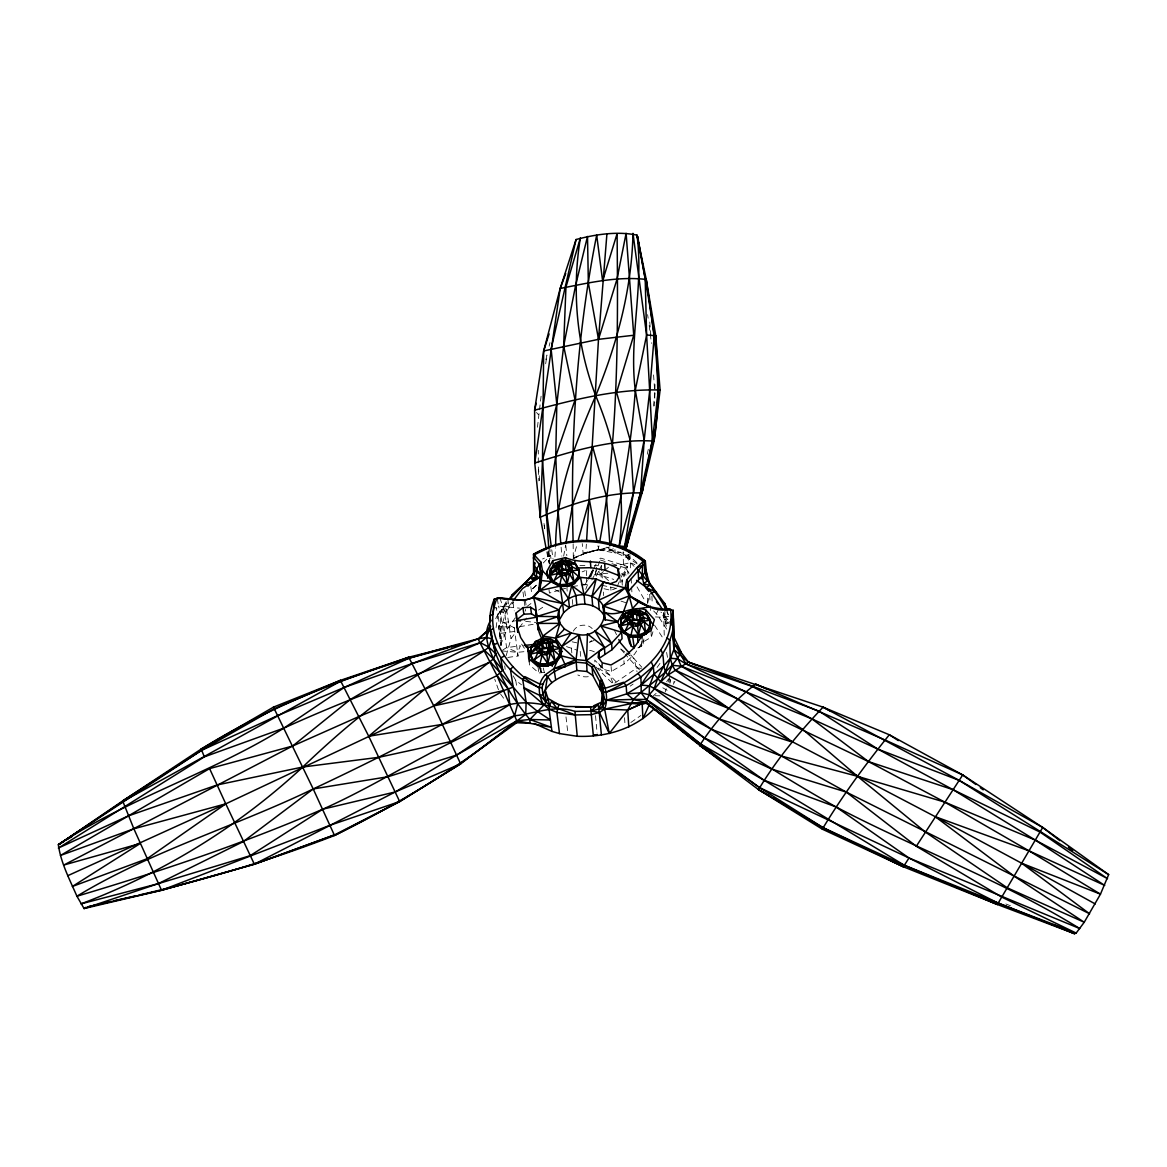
<?xml version="1.0" encoding="UTF-8"?>
<svg xmlns="http://www.w3.org/2000/svg" width="1167" height="1167" viewBox="0 0 1167 1167"><rect width="100%" height="100%" fill="white"/><g stroke="black" fill="none" stroke-linecap="round" stroke-linejoin="round"><path stroke-width="0.75" stroke-dasharray="5 3.75" d="M538.279 462.803L538.323 450.331M573.537 558.176L584.375 553.683L598.423 549.832L598.467 546.346M654.993 384.497L654.643 405.868M647.379 603.149L647.568 594.266M554.923 556.892L555.521 547.834M573.653 557.782L585.761 553.041L586.374 544.158M637.868 647.918L641.077 646.518L643.061 643.936L643.28 640.887M537.462 427.239L541.182 395.394M586.345 575.623L586.768 570.036M641.077 646.518L641.602 641.427M539.985 667.48L542.276 674.22L540.759 671.463L541.08 668.37M653.462 406.058L654.847 393.527L653.505 373.819M496.092 627.554L498.032 613.857L495.698 607.263L500.307 612.077L504.975 613.186L513.451 602.055M545.689 363.783L546.944 355.001L545.397 361.901M599.065 545.879L597.752 550.138L583.121 553.318L582.245 543.589M643.061 643.936L643.863 638.947M563.676 556.119L565.543 545.47M669.566 677.225L669.916 683.191L670.514 679.748M647.262 454.211L648.371 448.93M591.829 579.941L595.345 573.595L597.256 564.726M647.729 603.179L649.625 594.455M669.916 683.191L670.631 679.909M549.117 346.147L549.978 342.602M500.439 645.132L507.164 629.319L515.26 617.795M637.167 563.851L630.092 559.168L610.385 550.109L610.093 546.871L585.761 553.041L573.318 558.059L577.096 544.347M506.215 655.562L511.029 638.568L515.187 633.083M511.861 602.405L506.551 609.349L499.607 633.491L514.807 631.42L514.253 627.686L503.356 622.595L498.426 626.139L500.876 645.584M665.205 691.958L666.182 688.69M668.122 682.141L669.085 678.858M598.671 663.644L602.77 669.216L611.464 671.39L624.126 663.906L634.44 654.293L642.288 642.448L651.288 637.197L653.214 630.88M598.511 571.567L595.666 577.432L595.345 573.595L597.519 567.395M598.058 565.849L599.692 561.196M585.761 589.379L588.795 581.297M617.27 586.388L619.239 581.764M507.82 657.429L518.046 656.014L517.492 652.324L520.482 645.832L506.551 647.597L502.787 650.063M621.252 577.14L625.512 567.935L627.54 566.506L627.963 574.076M658.451 609.422L654.964 616.92L665.861 617.401L667.86 619.648M495.712 618.67C498.061 612.354 504.421 609.174 507.266 602.96M599.225 570.094L601.355 565.703L594.222 565.63M593.813 568.489L596.118 563.953M584.959 584.827L587.395 580.378M506.215 601.676L500.307 612.077L498.032 613.857L501.285 641.733L500.278 611.975L506.77 602.537M673.257 684.256L674.92 681.382L671.886 682.987M666.663 681.747L668.603 678.727M657.079 667.466L661.222 661.616M519.33 627.613L526.594 618.043M617.606 571.174L623.411 564.347L630.282 562.596L634.892 564.668M543.268 563.005L550.561 555.229L542.597 558.978M536.324 585.178L531.262 590.021L536.557 585.148M603.397 571.582L600.83 573.77L594.382 574.587M604.681 570.488L608.547 567.206M653.418 695.678L656.102 693.417M498.032 613.857L501.912 610.749L506.507 612.019L505.253 605.819L503.677 606.898L507.164 629.319M526.915 606.504L532.852 602.128M630.866 722.49L640.902 715.473M630.165 686.123L633.112 684.081M538.556 610.064L544.537 606.067M613.302 548.753L610.385 550.109L597.752 550.138L610.093 546.871M572.909 558.92L585.761 553.041M670.354 621.515L665.89 623.484L661.835 612.398M589.627 642.229L594.105 640.42M582.114 571.874L585.207 570.648M603.981 588.722L610.968 590.327L616.774 588.124M584.375 553.683L598.54 549.424L597.883 545.879M559.285 590.137L549.409 593.069L548.869 588.547M560.933 589.641L567.527 587.687M583.121 553.318C601.632 546.812 623.397 548.723 637.503 563.355M663.95 617.255L668.779 616.205L665.438 622.186L668.72 621.734M519.607 626.723L539.271 623.236M517.127 620.567L503.356 622.595L506.551 647.597L517.492 652.324L526.04 651.492M572.632 586.461L579.809 585.484M581.604 585.25L586.986 584.521L586.476 577.402M611.537 565.893L623.411 564.347L629.13 573.347M528.899 660.099L529.57 664.913L538.848 672.98L545.325 672.236M670.865 622.988L665.89 623.484L665.861 617.401L660.93 612.091M607.774 573.23L600.83 573.77L598.89 571.567M579.926 565.514L587.074 565.572M655.023 695.722L661.456 695.868M497.346 598.904L498.484 606.038L519.534 608.167M641.398 668.326L636.803 667.962L613.317 684.168L595.272 666.342M501.533 650.88L517.492 652.324M525.675 621.398L535.93 622.419M581.093 584.04L589.773 584.93M598.423 549.832L615.169 553.041L621.18 552.035L630.092 559.168L629.713 552.166M601.953 585.28L617.503 588.635M572.136 641.806L576.834 642.842M621.311 573.814L627.788 575.506M566.491 646.606L577.257 650.238M605.192 561.546L598.408 559.416L600.772 558.103L627.54 566.506L622.084 582.056L622.317 585.878M611.96 563.676L625.512 567.935L622.084 582.056L620.538 578.686M595.345 573.595L613.725 579.401M620.99 601.122L627.919 603.339M509.643 607.438L505.253 605.819L500.278 611.975L504.013 635.49M1005.808 903.958L1010.87 905.913M555.04 589.714L559.401 591.975M662.783 687.786L669.085 691.433M598.248 668.18L610.137 675.518L616.818 682.593M606.855 547.09L615.169 553.041L614.834 547.936M639.545 669.931L625.308 654.366M624.768 651.93L620.713 648.94L619.239 645.832M626.125 652.922L634.264 658.917L641.85 667.247M513.144 675.868L515.741 680.303L521.489 684.796M608.518 580.641L600.83 573.77L601.151 577.067M623.411 564.347L623.12 551.845L630.282 562.596L634.046 566.345M653.666 610.968L657.313 614.776L666.678 629.13M630.763 654.847L634.264 658.917L636.992 671.638M624.155 653.009L620.713 648.94L620.494 645.789M536.514 412.462L538.425 414.708M500.643 694.146L504.888 699.967M521.649 644.111L525.413 649.873M654.658 625.381L663.425 638.86M637.036 586.884L644.768 600.407M614.382 630.224L616.599 634.877M666.765 611.61L668.107 614.673M628.006 554.15L630.092 559.168M628.24 554.34L630.282 562.596L630.749 571.203M498.469 689.755L494.735 679.121M612.777 682.724L610.137 675.518L594.732 660.114L595.01 663.235M499.957 598.102L504.975 613.186L501.912 610.749L500.307 612.077L498.484 606.038M539.562 668.137L540.759 671.463M667.232 611.406L668.268 614.615M627.919 554.792L630.282 562.596M543.268 667.991L544.435 672.732M546.769 551.889L548.709 562.29M663.819 612.733L666.722 628.444M666.605 652.426L667.539 657.59M501.533 645.38L498.426 626.139L514.253 627.686L518.046 656.014M543.982 523.472L544.829 528.739M548.49 551.583L549.905 560.364M515.741 680.303L516.835 687.363M506.551 609.349L511.029 638.568M507.733 598.992L509.031 607.569M647.597 314.623L648.123 318.226M649.202 325.403L651.434 343.361M512.955 602.187L514.239 610.866M551.743 549.788L552.983 558.774M525.354 599.969L526.069 605.119M522.976 592.005L525.631 611.1M524.771 590.925L525.486 596.118M537.987 666.59L538.848 672.98M544.114 525.238L544.595 528.753M547.644 551.626L549.292 563.953M530.825 586.695L531.875 594.703M504.728 665.846L505.165 669.318M565.995 716.917L567.818 732.628M549.569 546.535L550.955 558.643M571.319 647.933L571.976 654.176M572.297 599.59L572.953 605.979M565.805 545.558L566.826 555.682M580.218 651.376L580.845 657.619M539.65 480.644L538.279 466.362L538.848 480.892M595.506 715.619L597.11 733.095M649.756 322.019L651.069 337.992M566.899 587.803L567.177 591.144M561.108 547.192L561.838 556.105M602.245 662.812L602.77 669.216M601.355 565.703L602.303 578.001M603.383 592.063L603.645 595.578M611.1 666.576L611.464 671.39M610.735 587.001L610.968 590.327M624.549 717.72L625.016 724.736M623.922 660.697L624.126 663.906M619.983 577.461L620.304 582.464M548.855 549.569L549.686 563.865M631.128 578.161L632.018 594.441M642.054 637.576L642.288 642.448M649.756 594.966L650.121 603.689M650.194 605.425L650.398 610.662M651.011 630.676L651.288 637.197M651.915 596.001L652.251 604.564M663.556 612.719L664.3 636.905M664.869 610.37L665.336 626.023M573.143 543.807L573.318 558.059M591.611 640.566A11.014 9.321 -5.3 0 1 589.671 642.04M573.347 631.143A11.014 9.321 -5.3 0 1 592.194 628.561M601.836 663.615A15.623 13.362 -5.2 0 1 600.684 668.195M588.285 676.7A15.623 13.362 -5.2 0 1 577.825 674.949M589.598 650.325A15.623 13.362 -5.2 0 1 594.587 651.974"/><path stroke-width="1.5" d="M653.608 709.346C633.871 729.39 604.827 737.456 577.242 736.275L574.937 711.418C554.529 704.372 534.822 713.796 514.618 715.765C446.436 738.025 387.925 780.198 322.763 809.198C242.882 843.756 160.287 871.413 76.92 896.227C69.714 879.582 60.786 862.763 58.35 844.689L201.57 750.323L274.245 708.719L340.37 680.39L408.727 657.24L469.207 642.083M490.753 620.319C479.549 637.97 493.641 656.89 500.045 673.374C507.776 690.076 518.133 705.349 529.847 719.485L551.408 727.347L516.806 720.812L456.778 755.02L395.263 791.955L254.348 864.193L161.527 890.29L84.068 908.553L76.92 896.227C151.243 851.006 235.209 826.659 313.208 788.95C377.948 758.594 441.52 725.801 503.736 690.572L513.203 687.144L526.127 702.14L537.856 711.68L550.445 719.995L529.847 719.485L516.806 720.812C461.082 766.559 399.07 803.64 334.535 835.499C270.948 860.152 205.567 879.743 139.136 895.031M546.477 665.759L540.088 665.496L533.538 661.777L530.197 655.679L530.956 647.379L535.463 641.573L542.524 638.028L550.386 638.801L556.819 642.433L560.583 650.077L559.912 656.904L555.332 662.681L548.067 665.832L539.956 663.935L533.523 660.245L530.226 654.176L530.956 647.379L534.384 644.199M555.638 546.025C555.828 493.393 575.2 443.416 595.71 395.73C616.949 344.075 631.828 289.431 632.981 233.327L646.62 335.002L655.766 335.746L658.378 390.216L652.382 440.353L642.04 492.897C607 492.182 572.093 503.181 540.292 517.214L534.749 463.036L560.189 288.497C588.241 282.895 617.824 276.054 646.226 279.453L654.264 335.454L649.786 389.866L644.184 440.061L633.506 492.43L624.666 546.433L626.037 548.548L642.04 492.897L654.045 441.097L660.084 390.011L655.766 335.746L646.226 279.453L637.007 235.136C617.46 231.051 595.462 234.363 576.06 239.527L560.189 288.497L543.662 350.961L542.509 460.134L540.292 517.214L546.112 548.417M552.21 666.328L552.254 663.016M655.621 344.776L655.766 335.746M549.073 333.908L543.662 350.961L534.617 410.2L534.749 463.036C573.041 450.827 613.696 438.529 654.045 441.097L654.22 430.521M640.07 621.282L639.91 618.145L643.79 617.445L650.311 620.115L650.165 628.473L645.759 634.177L638.612 637.284L630.632 636.963L623.995 633.316L620.479 627.306L621.136 619.079L625.468 613.361L632.441 609.845L640.275 610.618L646.795 614.192L650.311 620.115L650.165 628.473L650.311 620.115L646.795 614.192L642.025 612.69M530.197 655.679L530.941 648.867M648.954 591.421C640.537 583.558 642.186 571.655 643.148 561.342C612.485 536.674 567.541 535.945 533.567 554.281L533.538 573.96L510.285 598.7M666.094 610.078C659.326 593.376 640.902 581.312 645.307 561.021C614.309 535.507 567.673 534.253 533.567 554.281L533.99 557.666M662.871 715.342L645.614 702.388L632.106 703.38L604.652 709.098L599.43 712.424L591.363 714.656L574.923 714.948L556.878 712.395L549.015 709.069L523.983 687.713L539.985 695.532L542.961 694.467C548.855 680.317 563.749 675.576 576.834 670.5L576.046 659.588L579.095 634.644C601.807 638.962 616.264 604.769 591.932 596.541C575.783 589.641 553.391 603.47 558.687 622.04M558.234 585.557L553.114 582.756L549.876 575.433L561.765 560.029L566.899 561.925L568.606 567.804L572.399 567.118L579.022 569.904L578.803 578.044L574.368 583.544L567.308 586.563L559.431 584.638L553.114 581.166L549.876 575.433L550.532 568.971L554.909 563.442L561.765 560.029L569.438 560.773L575.725 564.201L579.022 569.904L578.803 578.044L579.022 569.904L575.725 564.201L571.188 562.83M556.819 642.433L551.378 642.448L547.688 640.377L543.209 640.187L530.956 647.379L536.514 645.191L540 648.298L533.538 661.777L530.226 654.176L542.524 638.028L547.688 640.377L549.394 646.576L553.289 645.862L560.16 648.458L559.912 656.904L560.16 648.458L556.819 642.433L552.195 640.873M605.294 620.013L603.777 615.067L603.135 605.994L629.144 595.899L630.691 596.439C644.811 608.197 657.357 608.182 673.184 610.297L673.884 649.465L681.192 666.182L737.982 699.164L868.408 761.555L944.832 802.152L1029.09 850.903L1100.466 894.155L1084.231 922.251L1076.164 933.06L1074.544 933.688L997.377 904.498L903.375 866.775L822.312 829.168L758.535 789.621L699.719 745.377L645.614 702.388L633.462 699.427L606.694 700.142L604.025 698.683L599.663 681.338L592.048 667.174L586.228 663.133L575.973 662.127L564.872 664.154L561.094 655.781L561.735 646.591L571.144 632.952L579.095 634.644L586.52 660.61L587.03 671.492L592.807 675.533L602.741 694.38L602.668 706.443L604.652 709.098L609.247 733.46L627.729 710.017L633.462 699.427C649.202 683.702 670.587 672.25 681.163 652.178L672.746 634.615L673.884 649.465L665.671 671.054L660.697 681.776L649.188 694.817L645.614 702.388L697.851 743.335M623.207 617.781L625.468 613.361L628.998 612.617M273.457 707.129L313.208 788.95L334.535 835.499L399.683 801.554L368.714 736.231L340.37 680.39L273.457 707.129L201.191 749.068L122.666 800.927L133.869 828.789L161.527 890.29L330.276 825.171L399.683 801.554L460.629 763.86L525.748 714.233L526.127 702.14L522.758 679.53C496.5 662.958 481.665 628.634 494.356 598.992C507.091 596.001 520.993 603.587 533.363 597.431L562.596 603.485L569.467 607.686C580.67 601.282 596.848 603.529 603.777 615.067M533.567 554.281L540.963 562.231L536.791 568.548L536.266 577.213L529.235 585.119M491.54 631.697L491.715 638.757L488.856 647.16L484.684 650.471C416.75 673.592 349.341 698.391 283.96 728.062C211.767 773.065 129.435 797.79 58.35 844.689L122.623 801.583L340.881 681.032L408.727 657.24L433.788 705.904L460.629 763.86L459.827 763.962L516.689 722.694L516.806 720.812L496.982 675.635L478.032 638.845C381.667 663.979 286.178 696.13 201.191 749.068L204.342 756.858L58.365 848.059L128.341 815.908L217.062 784.968L302.764 767.011L378.852 757.31L450.579 741.614L509.848 704.518C532.167 699.573 554.325 706.371 574.923 714.948M586.607 540.598L598.496 339.334L606.898 234.159M625.41 614.965L621.136 619.079L627.029 616.803L630.603 619.867L623.995 633.316L620.611 625.789L621.136 619.079L633.55 611.873L638.028 612.033L639.91 618.145L649.859 626.825L645.759 634.177L643.79 617.445L641.777 614.075L632.441 609.845L620.611 625.789L620.479 627.306M534.749 463.036L535.011 459.462M621.004 620.596L620.611 625.789L624.082 631.755L630.632 636.963L633.739 622.828L641.019 624.447L645.526 632.354L638.612 637.284L630.632 635.373L624.082 631.755L632.485 626.023L636.992 626.198L641.019 624.447L643.513 621.238L650.311 620.115M638.612 637.284L638.466 635.081L632.485 626.023L628.736 623.966L626.737 620.581L627.029 616.803L632.12 616.045L633.55 611.873L632.441 609.845M565.382 543.005L565.455 542.174M654.045 441.097C664.898 372.448 649.333 303.916 637.663 236.463L638.437 243.509M532.342 597.664L538.687 590.823L540.802 571.772L539.519 564.58L534.413 558.249L534.763 554.558L549.715 547.323L549.569 546.535M541.167 576.527L534.136 565.236L534.632 562.727L533.538 573.96L536.266 577.213L529.716 578.394L511.934 595.258L508.841 599.619M575.725 564.201L570.503 563.88L568.606 567.804L578.424 576.367L574.368 583.544L572.034 570.78L572.399 567.118L570.503 563.88L566.899 561.925L562.523 561.765L558.541 563.457L550.532 568.971L549.817 576.979M610.472 545.077C622.317 494.093 631.712 442.483 635.286 390.201C628.794 338.255 643.921 286.965 637.007 235.136L645.191 278.782L646.62 335.002L652.382 440.353L640.61 492.605L626.037 548.548L631.011 527.703M551.378 642.448L549.394 646.576L559.489 655.285L555.332 662.681L552.91 649.727L553.289 645.862L551.378 642.448L546.331 643.557L535.463 641.573L535.536 643.148M534.632 562.727L533.538 573.96L536.791 568.548M579.022 569.904L572.034 570.78L569.54 573.872L565.543 575.579L561.152 575.404L557.534 573.435L555.667 570.182L556.032 566.535L561.035 565.791L562.523 561.765L561.765 560.029M641.952 638.028L642.302 634.629M559.489 655.285L554.967 660.887L548.067 665.832L547.761 663.673L541.707 654.57L538.002 652.47L536.105 649.042L536.514 645.191L541.648 644.432L543.209 640.187L542.524 638.028M558.847 704.518L556.878 712.395L559.504 733.576L577.242 736.275M540.963 562.231L542.509 570.867L539.84 590.444L533.363 597.431L524.187 600.465L496.967 598.19C482.19 634.454 508.418 669.975 538.906 687.582L542.042 687.611C545.222 671.536 563.34 668.02 575.973 662.127M559.591 622.215L558.905 609.86L533.363 597.431C538.541 611.114 534.544 626.635 542.305 639.399M598.904 651.697L598.117 657.225L602.245 662.812L610.983 664.986L623.718 657.473L634.075 647.831L641.981 635.942L651.011 630.676L654.41 619.604L645.657 609.903C631.624 604.71 619.735 617.314 605.206 612.631L617.576 621.748L621.646 632.237L622.069 638.743L612.048 649.698L599.444 658.13L598.904 651.697L611.566 643.236L621.646 632.237L600.815 625.92L611.566 643.236L612.048 649.698M599.59 542.319C618.466 440.44 618.087 336.84 617.095 233.648L602.624 280.868L596.673 235.136C576.542 336.096 570.269 439.23 573.128 542.028M642.04 492.897L643.09 485.866M543.822 705.116L545.748 702.49L545.281 690.426L547.513 676.481L545.325 674.818C536.849 683.424 538.25 695.43 543.822 705.116L529.847 719.485L529.993 723.336L516.689 722.694M565.849 543.691L572.676 504.611L592.69 446.815L606.373 496.194L609.947 545.047M539.956 663.935L543.063 651.317L550.313 652.98L554.967 660.887L547.761 663.673L539.956 663.935L540.088 665.496L533.523 660.245L541.707 654.57L546.214 654.745L550.313 652.98L552.91 649.727L560.16 648.458M564.201 586.447L559.518 586.272L562.45 572.326L569.54 573.872L574.033 581.677L567.308 586.563L566.024 573.508L572.399 567.118M667.407 609.772L664.665 603.412L651.507 585.746L643.673 583.836L647.233 580.947L645.307 561.021L643.148 561.342L636.613 567.935L626.737 579.911L625.147 587.949L629.144 595.899L632.543 608.547L638.991 601.486C648.312 607.292 659.122 612.208 670.529 609.086C675.926 649.888 638.787 677.137 606.052 692.191L603.456 691.827L601.603 679.719L594.163 665.905L586.52 660.61L576.046 659.588L561.094 655.781L557.403 660.785L553.902 668.662L545.325 674.818M649.975 606.957L630.691 596.439L626.796 588.664L627.992 582.552L643.061 565.061L645.22 564.74M646.62 335.002L635.286 390.201L644.184 440.061L640.61 492.605L624.666 546.433L622.915 549.234M630.632 635.373L638.466 635.081L637.43 624.068L638.407 621.967L643.79 617.445M576.06 239.527L551.116 349.006L556.805 404.263L555.74 456.268L558.001 509.775L560.802 543.632M536.149 403.301L534.617 410.2C575.506 399.187 617.489 388.757 660.084 390.011M574.937 711.418L590.998 711.126L598.89 708.923L604.652 709.098C608.255 699.369 606.402 688.676 601.603 679.719L599.663 681.338L600.378 689.624M552.91 649.727L547.761 650.457L550.313 652.98L547.761 663.673L546.725 652.586L547.761 650.457L553.289 645.862M560.043 618.802L563.632 612.558L569.467 607.686L568.475 598.54L560.116 586.111L551.364 581.56L541.167 580.51L538.687 590.823L560.116 586.111L571.742 585.542L584.083 594.864L584.9 604.039M592.661 605.702L591.932 596.541L596.162 578.992L580.466 577.373L571.742 585.542L568.475 598.54M563.632 612.558L562.596 603.485L539.84 590.444L551.364 581.56L548.373 576.746L542.509 570.867L539.737 581.268L541.167 580.51M601.399 734.918L598.89 708.923L602.668 706.443L606.694 700.142L626.708 693.869L641.223 685.102C652.061 665.438 670.821 649.654 673.344 626.125L670.675 623.864L673.184 610.297L673.884 649.465L688.384 662.083L823.071 707.158L889.312 734.758L962.717 774.946L1042.714 827.461L1108.65 874.623L1100.466 894.155L1021.796 863.303L935.278 816.696L728.806 708.427L667.889 675.11C661.237 667.976 665.409 657.911 661.076 650.15M578.044 540.919L589.393 499.753L597.227 542.334M599.225 609.524L598.467 600.334L603.485 582.07L596.162 578.992L584.083 594.864L580.466 577.373M516.222 612.879L517.74 632.033L516.222 612.879L522.947 607.628L530.577 607.248L535.595 610.356L537.141 616.38L558.001 616.657L559.927 623.338L555.638 638.145L556.207 643.002M543.662 350.961L598.496 339.334L616.935 279.438L626.11 233.312L633.739 335.25L616.57 392.448L630.37 440.878L633.506 492.43L619.166 546.054L616.147 546.331M560.189 288.497L565.703 273.559M590.619 576.454L593.055 569.992L588.197 578.89M651.419 662.36L653.257 666.386L654.06 674.059L649.465 685.802L649.188 694.817L704.416 737.952L764.049 780.242L904.44 865.316L997.377 904.498L1042.714 827.461L959.216 780.402L823.071 707.158C799.103 732.497 776.434 759.644 758.535 789.621L823.231 827.768L903.375 866.775L908.991 857.993L1079.723 928.553C1002.322 880.589 916.606 849.109 836.126 806.981C772.948 771.504 712.468 731.505 654.22 688.472L649.465 685.802L641.223 685.102L640.814 677.079L638.174 673.724M490.738 626.241L486.333 637.43L480.425 642.681C412.695 670.558 355.293 716.815 302.764 767.011C238.564 826.703 162.986 873.018 80.975 903.871L158.333 883.638L250.161 855.688L322.763 809.198L395.263 791.955L460.629 763.86L399.683 801.554L334.769 834.784L254.8 864.134L161.527 890.29L87.875 906.847L94.95 905.198M631.376 623.309L633.36 618.685L633.097 614.017L625.468 613.361M646.795 614.192L639.37 614.878L640.143 622.857L637.022 619.91L636.774 615.184L638.028 612.033L640.275 610.618L640.435 612.194M493.378 628.313L490.33 630.603L495.669 653.622L493.466 658.917L433.788 705.904L225.771 803.844L67.817 875.673M541.152 651.653L543.282 646.956L542.699 642.375M548.957 650.209L546.915 648.21L546.331 643.557L547.688 640.377L550.386 638.801L550.664 640.347M560.496 573.055L562.552 568.592L562.042 563.836L554.909 563.442L558.424 562.771M568.096 571.67L566.097 569.773L565.601 564.959L566.899 561.925L569.438 560.773L569.686 562.377M1053.203 924.556L1074.544 933.688L904.44 865.316L823.231 827.768L759.469 787.55L700.492 743.948L646.197 699.427L641.121 692.775L641.223 685.102L654.06 674.059L660.697 681.776L667.889 675.11L672.323 665.307L670.266 658.276L669.8 640.391L667.174 637.911M639.91 618.145L641.777 614.075M649.669 703.876L642.929 718.639L642.156 703.482L627.729 710.017L604.652 709.098M553.844 566.053L550.532 568.971L556.032 566.535L559.46 569.481L553.114 582.756L549.876 575.433L550.488 570.517L552.72 567.789M1108.65 874.623L959.216 780.402L877.905 749.141L812.013 718.945L746.019 691.841L685.919 663.892L677.662 658.83L670.266 658.276L663.44 666.372L657.823 677.823L654.22 688.472L719.441 719.091L781.467 756.056L846.308 792.101L1089.584 913.776L1021.796 863.303L1095.229 903.958M547.586 578.248L551.801 570.459M547.396 576.586L546.798 571.582L552.72 560.656L565.455 557.607C581.997 564.901 601.778 558.074 617.912 568.635L619.881 575.798L616.336 581.472L610.501 583.675L603.485 582.07L591.932 596.541M618.933 626.81L621.675 622.376M600.815 625.92L617.576 621.748L623.105 612.85L629.144 595.899L638.991 601.486M629.611 550.416L628.823 551.67L645.307 561.021M962.717 774.946L885.097 740.038L755.676 684.125C733.707 700.929 714.788 722.198 699.719 745.377L759.469 787.55L908.991 857.993L998.31 903.214L1076.164 933.06L1001.869 897.16L916.299 846.265L962.717 774.946L975.904 784.516M822.312 829.168C842.18 796.04 865.199 764.896 889.312 734.758L898.342 740.593M613.769 545.762L614.615 544.537M479.068 638.743L486.42 631.741L490.373 626.066M512.926 601.02L522.495 588.533L541.167 576.206M649.859 626.825L645.526 632.354L638.466 635.081L641.019 624.447L638.407 621.967L643.513 621.238M578.424 576.367L574.033 581.677L567.045 584.317L559.431 584.638M656.496 592.063L646.197 587.862L649.888 585.105L645.672 569.467L645.541 572.02L628.488 591.246L627.992 582.552L626.737 579.911M512.707 666.882L510.446 669.625L513.203 687.144L517.652 703.876L514.618 715.765L456.778 755.02L388.071 776.726L313.208 788.95L243.407 841.524L158.333 883.638L84.068 908.553L86.125 907.24M503.94 656.292L500.716 657.867L502.744 670.15L496.982 675.635L433.788 705.904L503.736 690.572M636.992 626.198L633.739 622.828L620.611 625.789L632.12 616.045L629.524 613.609M546.214 654.745L543.063 651.317L530.226 654.176L541.648 644.432L539.11 641.952M565.543 575.579L562.45 572.326L549.876 575.433L561.035 565.791L558.541 563.457M555.667 679.661L553.902 668.662L576.046 659.588L561.735 646.591L555.638 638.145L571.144 632.952L564.492 629.013L555.638 638.145L542.874 636.059L537.258 623.455L558.001 616.657M513.32 594.426L511.934 595.258L529.716 578.394L533.552 573.362L530.679 577.753L533.582 580.889L523.823 583.996M557.403 660.785L552.618 664.927L537.987 666.59L528.666 658.494L528.272 649.202L520.715 637.634L516.777 625.527M653.257 666.386L640.814 677.079L626.183 685.642L606.052 692.191M64.083 841.334L59.415 844.12L122.666 800.927L201.57 750.323L277.731 715.561L344.323 687.392L412.374 663.469L478.032 638.845L486.42 631.741M605.206 618.174L603.135 605.994L625.147 587.949L626.796 588.664M654.06 674.059L663.44 666.372M517.185 619.429L523.866 614.192L531.466 613.813L536.455 616.905L537.228 619.91M564.492 629.013L559.927 623.338L542.874 636.059L543.282 639.297M667.889 675.11L688.384 662.083L819.001 711.17L877.905 749.141L953.074 789.694L1040.089 832.115L1107.541 878.678L1035.406 840.152L953.074 789.694L868.408 761.555L812.013 718.945L752.132 686.386L685.919 663.892L673.782 642.623L672.834 628.473M555.667 570.182L559.46 569.481L561.152 575.404L553.114 581.166L558.234 585.25M507.733 598.992L499.957 598.102L494.356 598.992L492.985 613.871L489.95 616.191L490.811 621.267M561.735 646.591L579.095 634.644M630.297 622.142L632.383 620.756L639.604 619.531M540.117 650.471L542.247 649.071L549.511 647.831L549.963 651.215L548.942 643.25M559.474 571.932L561.546 570.605L568.621 569.408M650.792 593.799L654.775 591.319L647.86 580.043L647.233 580.947L636.613 567.935L643.061 565.061M580.276 541.357L581.954 540.336M67.19 839.467L71.858 836.666M594.163 665.905L592.048 667.174L592.807 675.533M496.982 675.635L507.922 688.632L509.848 704.518L442.57 724.357L368.714 736.231L425.299 688.705L484.684 650.471L493.466 658.917L502.744 670.15L513.203 687.144L490.432 661.995L358.998 716.509L292.669 746.005L209.593 768.601L60.465 855.469L133.869 828.789L225.771 803.844L254.348 864.193L334.769 834.784M122.666 800.927L133.636 794.712M332.42 684.679L340.37 680.39M540.802 571.772L542.509 570.867M596.658 542.144L598.54 541.138M405.474 658.801L408.727 657.24M598.467 600.334L625.147 587.949L603.485 582.07M201.191 749.068L211.052 744.575M642.156 703.482L627.729 710.017L628.809 726.983M493.947 644.68L497.23 643.28M524.187 600.465L525.354 599.969M204.342 756.858L283.96 728.062L344.323 687.392L409.296 658.086L447.968 647.831M562.042 563.836L565.601 564.959L570.503 563.88M537.141 616.38L558.905 609.86M593.507 705.86L601.516 702.14L602.58 687.903L599.663 681.338M451.483 646.897L456.749 645.497M460.265 644.563L465.545 643.177M103.79 903.17L110.865 901.537M114.395 900.72L135.605 895.848M535.463 641.573L538.381 640.96M606.694 700.142L639.866 704.255L646.328 702.972M536.105 649.042L540 648.298L541.707 654.57M626.737 620.581L630.603 619.867L632.485 626.023M536.703 617.197L517.127 620.567L520.54 620.902M478.032 638.845L486.333 637.43L491.715 638.757L495.669 653.622L502.744 670.15M553.902 668.662L565.324 666.736L564.872 664.154M639.268 608.605L648.692 607.059M639.866 704.255L647.466 703.045L632.106 703.38M536.966 572.851L540.365 572.341M572.034 570.78L567.031 571.494L569.54 573.872L567.045 584.317L561.152 575.404M633.097 614.017L639.37 614.878M524.114 645.453L533.173 644.534M633.739 335.25L598.496 339.334L588.358 282.925L587.497 236.449L575.681 285.084L563.661 346.03L556.805 404.263L542.509 460.134L548.753 547.79M527.747 651.332L531.16 650.996M602.58 687.903L605.177 688.267L623.514 682.287L626.183 685.642L626.708 693.869L641.121 692.775L649.188 694.817L710.995 729.127L781.467 756.056L857.497 776.318L944.832 802.152L1035.406 840.152L1104.711 885.417L1029.09 850.903L935.278 816.696L1014.225 876.213L1084.231 922.251L1007.34 887.868L925.387 832.071L857.497 776.318L802.794 729.448L746.019 691.841L681.192 666.182L672.323 665.307L674.978 669.975L728.806 708.427L660.697 681.776L719.441 719.091L792.262 742.037L737.982 699.164L674.978 669.975M577.213 567.979L590.881 567.702L605.119 570.182L618.335 575.331L619.123 578.19M575.404 706.983L590.531 706.721L593.39 735.998M537.258 623.455L559.927 623.338M543.078 684.154L539.927 684.125L524.844 676.627L522.758 679.53L538.906 687.582M594.703 706.881L564.77 706.443L552.75 702.374M593.828 734.787L597.271 734.845M576.834 670.5L587.03 671.492M558.876 651.157L562.377 651.536M533.188 578.934L536.645 579.474M525.704 646.649L530.927 647.481M604.389 619.56L617.576 621.748M639.443 578.205L642.813 578.934M533.217 557.972L534.413 558.249M534.18 723.467L551.933 731.388L559.504 733.576M562.552 568.592L566.097 569.773M633.36 618.685L637.022 619.91M603.135 605.994L623.105 612.85L623.411 617.781M543.282 646.956L546.915 648.21M696.816 665.526L688.384 662.083L673.782 642.623L673.374 618.583M557.403 703.876L547.95 698.435L545.281 690.426M755.676 684.125L767.127 689.143M974.401 894.316L997.377 904.498M668.049 608.649L670.704 609.86M884.178 857.103L903.375 866.775M662.754 602.42L664.665 603.412L666.722 609.816M823.071 707.158L831.05 711.462M627.379 634.936L629.699 643.396L631.289 646.124L634.279 647.773L632.602 636.423M758.535 789.621L769.607 795.894M772.773 797.688L775.938 799.483M779.104 801.277L783.845 803.961M908.991 857.993L836.126 806.981L764.049 780.242L700.492 743.948L645.614 702.388M721.673 760.942L699.719 745.377L715.386 756.172M980.295 787.71L983.227 789.826M636.598 580.335L649.552 589.743L662.506 609.466M611.566 643.236L594.893 630.939L604.375 647.204L604.885 653.651M1042.714 827.461L1059.855 840.648M1068.418 847.242L1072.692 850.539M916.299 846.265L846.308 792.101L771.693 769.068L704.416 737.952L646.197 699.427L633.462 699.427L626.708 693.869M667.072 718.697L669.873 720.943M672.673 723.175L697.881 743.306M536.309 575.667L539.081 577.971M524.917 583.267L528.155 586.17M495.669 653.622L488.856 647.16L480.425 642.681L412.374 663.469L350.494 699.383L292.669 746.005L63.762 865.053L140.259 843.493L72.369 886.468L147.027 858.766L225.771 803.844L209.593 768.601M633.55 611.873L636.774 615.184M562.523 561.765L565.601 564.959M543.209 640.187L546.331 643.557M649.217 620.115L653.578 624.943M629.611 653.491L620.29 642.652L618.816 639.545M539.985 695.532L549.613 705.481L549.015 709.069L551.933 731.388M557.301 708.777L551.597 701.352L549.613 705.481L547.95 698.435L545.748 702.49L542.961 694.467L542.042 687.611M558.424 647.422L561.458 651.638M656.438 601.661L658.305 604.287M547.513 676.481L551.758 682.476M647.058 615.797L650.617 621.748M576.075 565.835L579.415 571.567M557.184 644.024L560.583 650.077M609.247 733.46L599.43 712.424L590.998 711.126L597.956 704.576L598.89 708.923L601.516 702.14L602.668 706.443L604.025 698.683L603.456 691.827M625.993 549.511L624.666 546.433L619.166 546.054C626.504 494.618 615.607 443.197 595.71 395.73C576.542 345.505 571.757 290.948 580.364 237.966L565.951 287.067L563.661 346.03L575.054 399.916L555.74 456.268L546.783 513.83L551.247 546.2M571.742 585.542L575.929 595.549L576.848 604.725M537.783 663.148L538.979 666.474M538.848 664.125L539.985 667.48M546.798 571.582L548.373 576.746M628.765 635.796L631.289 646.124M560.116 586.111L562.596 603.485M522.947 607.628L523.866 614.192M528.272 649.202L529.439 661.82M539.519 564.58L540.934 574.82M530.577 607.248L531.466 613.813M541.648 644.432L542.247 649.071M535.595 610.356L536.455 616.905M552.72 560.656L553.479 567.352M559.46 569.481L559.97 574.281M561.035 565.791L561.546 570.605M565.455 557.607L565.791 560.962M568.139 564.653L568.927 571.013M574.85 561.312L575.171 564.668M590.312 560.991L590.881 567.702M646.226 279.453L646.824 286.542M604.623 563.471L605.119 570.182M617.912 568.635L618.335 575.331M632.12 616.045L632.383 620.756M638.13 570.255L638.553 579.007M645.657 609.903L645.876 614.834M540.073 511.759L540.292 517.214M664.665 603.412L664.767 606.898M537.987 622.915L538.118 629.961M637.722 637.036L637.795 642.477M587.453 633.929L586.52 660.61L604.375 647.204L587.453 633.929"/></g></svg>
